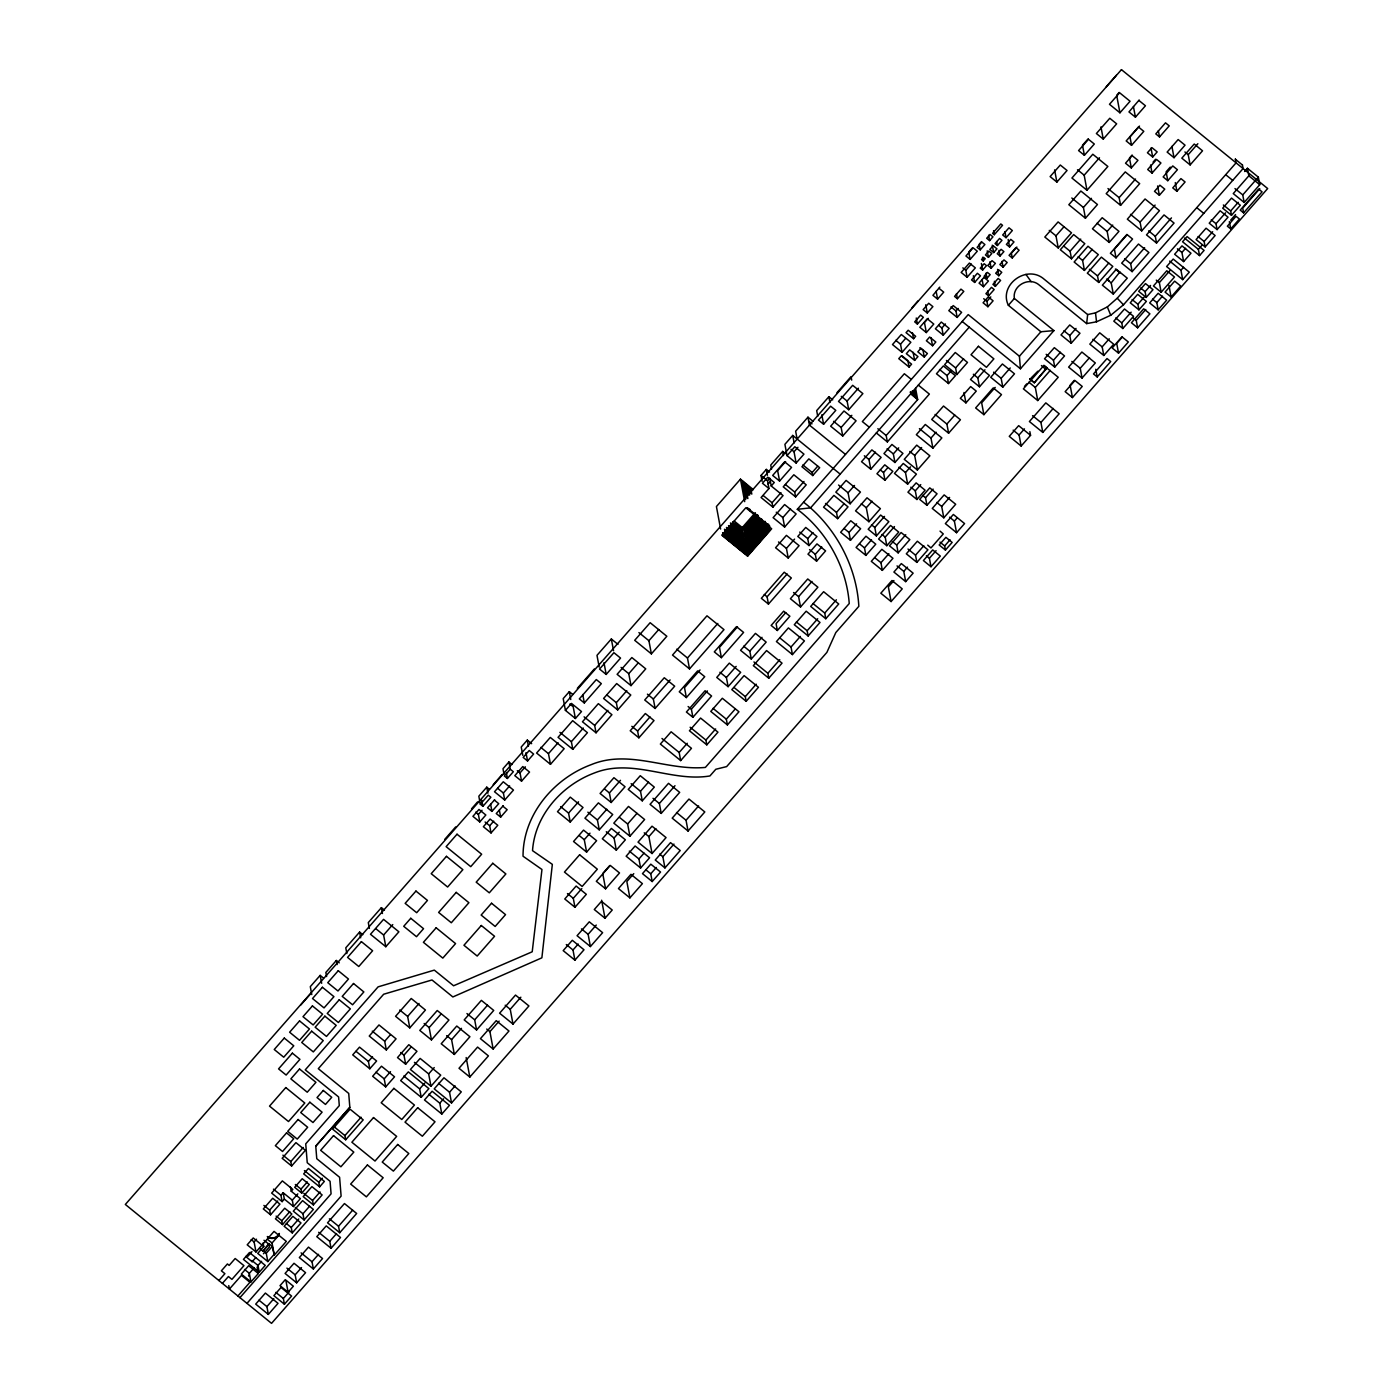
<?xml version="1.0" encoding="UTF-8"?>
<svg xmlns="http://www.w3.org/2000/svg" width="1393" height="1393" viewBox="0 0 1393 1393"><rect width="100%" height="100%" fill="white"/><g stroke="black" fill="none" stroke-linecap="round" stroke-linejoin="round"><path stroke-width="1.5" d="M1086.644 323.611L1087.654 314.574L1042.939 278.217C1025.753 264.966 998.607 285.234 1008.358 305.293L1040.884 331.76L1053.926 330.611L1014.365 298.45C1012.223 285.844 1028.469 276.772 1038.412 284.381L1086.644 323.611L1096.535 321.8L1110.743 315.253L1123.489 304.806L1243.096 168.553L1242.364 164.653M753.387 489.657L740.467 479.157L716.42 506.547L720.616 529.044M617.97 644.384L611.335 638.987L596.988 655.337L599.182 667.09M812.937 421.243L807.957 417.186L795.647 431.203L797.127 439.126M840.205 474.142L792.721 435.434L784.903 444.332L787.028 455.633L796.134 463.033L803.953 454.135L794.828 446.735L787.028 455.633M323.472 978.06L320.181 975.379L310.291 986.644L311.771 994.567M572.627 694.376L569.302 691.677L563.207 698.607L565.401 710.36L575.396 718.492L581.49 711.544L571.496 703.43L565.401 710.36M531.656 743.67L527.285 740.101L521.226 747.014L522.775 755.337M832.718 399.861L828.87 396.726L816.681 410.604L817.743 416.298M362.807 934.668L359.603 932.074L345.777 947.815L346.84 953.561M489.361 789.256L486.766 787.167L478.826 796.204L480.324 804.214L482.918 806.321L490.858 797.266L488.264 795.177L480.324 804.214M511.98 764.496L508.898 761.988L502.995 768.727L504.005 774.16M384.433 910.151L381.386 907.661L368.292 922.566L369.389 928.417M762.11 481.316L761.013 475.466L766.324 469.406L769.58 472.053M785.46 453.665L782.692 451.419L770.747 465.053L771.513 469.197M339.265 962.859L336.34 960.491L325.84 972.453L326.606 976.545M444.767 839.352L455.668 826.937M471.531 808.828L477.573 801.933M577.346 688.351L594.341 668.988M836.897 392.774L851.053 376.65L851.698 380.115M493.209 784.712L501.95 774.752M912.049 307.714L917.987 300.94M1106.216 86.819L1116.35 75.274M300.801 1004.962L310.239 994.202M510.256 769.232L504.336 775.971L507.418 778.461L513.338 771.722L510.256 769.232L508.898 761.988M767.508 480.742L769.754 478.182L771.217 485.983L783.058 495.595L772.906 507.156L761.083 497.527L768.971 488.543L767.508 480.742L761.013 475.466M972.331 247.937L968.727 252.029L970.103 259.394L977.294 251.21L973.115 247.815L965.941 255.999L970.103 259.394M796.134 463.033L794.027 451.732L797.928 447.292M785.617 461.571L777.642 470.66L779.575 481.038L791.537 467.421L784.642 461.814L772.68 475.431L779.575 481.038M939.805 287.115L932.927 295.316L937.593 299.112L943.705 292.13L939.039 288.334M479.784 821.922L472.924 816.333L478.983 809.437L485.844 815.009L479.784 821.922L478.374 814.4L482.013 810.273M768.135 484.155L770.399 481.578M981.525 241.616L979.192 244.28L980.237 249.852L984.903 244.541L981.804 242.034L977.137 247.345L980.237 249.852M527.547 760.978L533.606 754.066L529.236 750.514L523.176 757.409L527.547 760.978L525.997 752.655M823.594 424.238L835.783 410.36L830.646 406.199L818.457 420.077L823.594 424.238L821.818 414.783M494.689 799.704L487.533 807.801L491.938 811.388L498.729 803.657L494.323 800.087M771.217 485.983L774.282 482.5L767.787 477.207L762.459 483.267L768.971 488.543M606.181 674.438L620.547 658.088L613.913 652.69L599.547 669.04L606.181 674.438L603.987 662.685M521.557 781.142L514.801 775.657L522.775 766.568L529.532 772.07L521.557 781.142L520.024 772.871L525.335 766.829M504.719 800.035L494.515 791.746L503.256 781.786L513.46 790.075L504.719 800.035L503.395 793.017L509.646 785.896M848.72 409.734L838.516 401.428L852.673 385.304L862.876 393.61L848.72 409.734L847.101 401.062L858.419 388.177M994.289 234.703L1002.525 225.318L1000.818 223.942L992.582 233.327L994.289 234.703L993.54 230.698M1119.188 92.426L1116.664 95.316L1119.937 112.798L1130.071 101.254L1119.624 92.756L1109.49 104.301L1119.937 112.798M989.605 240.641L992.948 236.845L990.023 234.459L986.679 238.273L989.605 240.641L988.612 235.278M584.329 702.977L601.323 683.632L596.308 679.558L579.331 698.903L584.329 702.977L582.762 694.532M917.395 324.081L923.35 317.308L920.634 315.097L914.696 321.87L917.395 324.081L916.263 318.004M927.303 312.99L932.892 306.634L928.731 303.256L923.141 309.612L927.303 312.99L925.753 304.754M902.037 352.325L892.495 344.559L901.323 334.512L910.848 342.278L902.037 352.325L900.522 344.21L905.554 338.464M967.108 277.259L961.17 272.436L969.406 263.051L975.344 267.874L967.108 277.259L965.802 270.294L971.287 264.043M385.809 946.718L370.486 934.268L383.563 919.363L398.886 931.813L385.809 946.718L383.615 935.016L392.774 924.586M747.623 556.19L721.766 535.173L745.83 507.766L771.67 528.783L747.623 556.19L742.26 527.564L754.989 513.059M928.191 318.3L924.464 322.532L926.328 332.561L933.78 324.064L927.285 318.771L919.833 327.268L926.328 332.561M550.479 764.322L536.601 753.038L550.287 737.437L564.165 748.703L550.479 764.322L548.476 753.648L558.071 742.73M1088.177 138.795L1082.5 145.238L1084.398 155.302L1094.306 144.019L1088.49 139.3L1078.582 150.583L1084.398 155.302M503.256 805.694L496.256 813.547L500.662 817.116L507.156 809.699L502.769 806.129M913.547 338.725L915.654 336.322L908.184 330.245L906.059 332.648L913.547 338.725L912.432 332.788M651.384 653.874L634.703 640.31L650.148 622.706L666.829 636.27L651.384 653.874L648.912 640.728L658.75 629.514M983.214 260.961L985.217 258.698L983.528 257.322L981.525 259.586L983.214 260.961L982.535 257.287M997.423 245.516L1001.95 240.362L999.582 238.429L995.055 243.583L997.423 245.516L996.674 241.511M772.906 507.156L772.088 502.751L780.968 492.652M491.05 832.944L483.371 826.711L490.11 819.049L497.771 825.283L491.05 832.944L489.692 825.753L493.731 821.156M988.438 257.339L991.799 253.526L988.804 251.088L985.443 254.919L988.438 257.339L987.219 250.844M1006.059 237.698L1012.345 230.542L1008.985 227.808L1002.681 234.964L1006.059 237.698L1004.91 231.621M993.679 252.551L996.953 248.825L993.122 245.708L989.848 249.451L993.679 252.551L992.286 245.151M842.748 436.009L830.663 426.188L843.984 410.987L856.086 420.825L842.748 436.009L841.146 427.477L851.819 415.323M1056.887 182.083L1067.038 170.503L1060.299 165.018L1050.13 176.598L1056.887 182.083L1054.605 169.894M746.021 539.474L762.041 521.226M957.391 298.729L963.799 291.416L960.961 289.117L954.553 296.413L957.391 298.729L956.451 293.714M982.622 270.05L986.488 265.645L984.155 263.73L980.272 268.152L982.622 270.05L981.386 263.469M631.012 685.617L617.116 674.316L631.847 657.548L645.743 668.849L631.012 685.617L628.765 673.69L638.151 662.998M572.802 749.33L558.053 737.332L572.662 720.686L587.428 732.683L572.802 749.33L571.374 741.685L583.336 728.069M746.509 542.417L765.036 521.348M974.63 282.431L980.463 275.797L977.381 273.289L971.548 279.923L974.63 282.431L973.376 275.71M765.262 522.567L746.665 543.74L747.536 548.703L768.64 524.673M1000.035 256.016L1003.9 251.611L1001.114 249.33L997.231 253.735L1000.035 256.016L998.973 250.374M746.927 544.942L765.488 523.785M1103.256 139.091L1116.646 123.838L1109.786 118.266L1096.395 133.519L1103.256 139.091L1100.958 126.885M1009.577 246.979L1013.982 241.964L1010.796 239.37L1006.39 244.402L1009.577 246.979L1008.149 239.422M747.118 546.178L765.715 524.987M795.612 496.901L783.249 486.836L793.836 474.769L806.216 484.834L795.612 496.901L794.706 492.06L803.987 481.49M991.154 268.187L995.386 263.364L992.042 260.648L987.811 265.454L991.154 268.187L989.953 261.71M812.763 475.553L801.933 466.759L808.845 458.872L819.676 467.682L812.763 475.553L812.189 472.506L817.726 466.202M1139.161 100.017L1128.974 111.928L1135.434 117.169L1145.446 105.764L1138.986 100.505M984.59 276.667L979.087 283.162L983.458 286.714L988.438 281.038L984.067 277.486M747.327 547.432L765.941 526.223M957.165 317.43L948.807 310.639L953.23 305.589L961.605 312.38L957.165 317.43L955.964 310.97L958.175 308.445M943.235 335.156L935.4 328.765L941.302 322.044L949.155 328.417L943.235 335.156L941.894 327.999L945.447 323.96M747.745 549.991L768.866 525.927L769.72 530.472L748.511 554.623L744.785 531.987L758.036 516.942L762.18 539.056M914.626 360.387L917.952 356.608L909.681 349.887L906.355 353.665L914.626 360.387L913.111 352.272M596.047 732.805L582.466 721.766L598.346 703.657L611.927 714.713L596.047 732.805L594.672 725.422L607.905 710.343M909.072 367.038L911.579 364.182L901.271 355.807L898.764 358.663L909.072 367.038L907.853 360.578L901.967 355.79M987.01 278.234L990.162 274.647L987.411 272.401L984.259 276.006L987.01 278.234L986.052 273.132M748.093 552.063L769.249 527.964M617.691 709.942L603.587 698.468L616.681 683.563L630.785 695.02L617.691 709.942L616.333 702.647L626.798 690.702M748.233 552.917L769.406 528.8M1016.855 247.049L1011.388 253.265L1012.276 257.966L1019.101 250.2L1015.897 247.588L1009.072 255.354L1012.276 257.966M748.372 553.77L769.563 529.636M932.544 345.76L935.817 342.034L929.636 337.019L926.38 340.745L932.544 345.76L931.029 337.646M784.625 527.042L773.098 517.656L784.607 504.562L796.134 513.947L784.625 527.042L782.866 517.569L790.528 508.828M924.29 357.078L927.407 353.509L920.965 348.25L917.83 351.82L924.29 357.078L923.037 350.392L919.798 347.762M1003.099 267.16L1007.174 262.511L1003.97 259.899L999.878 264.548L1003.099 267.16L1002.002 261.327M1086.993 190.266L1071.931 178.025L1092.809 154.24L1107.853 166.481L1086.993 190.266L1084.172 175.187L1099.477 157.757M998.781 275.744L1001.759 272.349L998.694 269.842L995.699 273.254L998.781 275.744L997.58 269.354M239.944 1297.649L331.081 1193.836L330.071 1181.281L307.244 1162.72L305.729 1143.862L339.3 1105.624L338.603 1096.953L305.259 1069.841L378.112 986.853L434.32 970.12L453.578 985.774L532.213 951.785L541.964 869.493L523.037 856.225C522.932 815.027 553.474 778.635 591.189 764.653C629.044 748.964 667.212 770.973 705.38 767.421L849.242 603.535C846.578 566.968 826.589 531.255 797.301 509.316L968.222 314.592L1019.415 356.225L1020.425 368.779L962.197 321.452M995.368 286.366L1000.592 280.428L998.154 278.443L992.93 284.398L995.368 286.366L994.41 281.282M988.595 295.856L994.167 289.535L991.468 287.341L985.913 293.679L988.595 295.856L987.707 291.033M1139.491 126.067L1129.984 136.914L1131.551 145.307L1143.792 131.36L1138.429 126.989L1126.188 140.937L1131.551 145.307M987.916 306.721L983.092 302.786L988.264 296.901L993.087 300.818L987.916 306.721L986.923 301.341L990.789 296.935M969.215 327.163L810.587 507.87L797.301 509.316M1058.245 247.954L1044.82 237.036L1058.088 221.922L1071.513 232.84L1058.245 247.954L1055.981 235.835L1063.939 226.78M689.518 668.901L672.506 655.076L706.982 615.81L723.994 629.636L689.518 668.901L687.48 658.001L717.813 623.455M1085.443 218.213L1068.831 204.719L1080.864 191.015L1097.458 204.51L1085.443 218.213L1083.423 207.47L1091.45 198.346M655.128 708.462L644.733 700L664.269 677.747L674.665 686.192L655.128 708.462L653.352 699.007L670.103 679.923M788.229 558.036L775.57 547.745L786.418 535.365L799.094 545.673L788.229 558.036L786.436 548.389L794.567 539.108M1132.109 155.006L1129.462 158.036L1131.308 167.909L1137.942 160.352L1132.161 155.65L1125.527 163.207L1131.308 167.909M918.335 385.13L929.357 394.08L887.376 441.912L886.174 435.504L917.691 399.599L915.549 388.177M870.782 469.215L861.536 461.692L871.896 449.887L881.125 457.409L870.782 469.215L868.971 459.516L875.431 452.15M1008.358 305.293L1014.365 298.45M948.511 383.545L936.479 373.759L943.357 365.924L955.406 375.71L948.511 383.545L947.031 375.588L951.158 370.886M956.834 374.595L944.611 364.653L955.267 352.499L967.491 362.441L956.834 374.595L955.598 367.926L963.59 358.819M638.882 737.82L630.211 730.768L645.342 713.529L654.014 720.581L638.882 737.82L637.611 731.029L649.991 716.942M1159.516 136.932L1169.232 125.875L1165.506 122.845L1155.807 133.902L1159.516 136.932L1158.349 130.698M809.02 545.568L797.806 536.444L805.729 527.442L816.942 536.549L809.02 545.568L807.714 538.603L812.99 532.596M850.148 503.796L835.817 492.147L846.108 480.411L860.439 492.077L850.148 503.796L848.076 492.791L854.518 485.461M570.242 822.062L557.496 811.684L570.277 797.127L583.023 807.505L570.242 822.062L568.57 813.112L578.513 801.793M837.663 518.649L823.559 507.174L833.902 495.386L848.006 506.86L837.663 518.649L836.496 512.398L844.245 503.552M737.489 626.833L719.484 647.345L721.4 657.67L743.583 632.405L736.479 626.641L714.313 651.889L721.4 657.67M700.035 669.946L684.503 687.637L686.366 697.58L704.719 676.685L697.614 670.904L679.262 691.799L686.366 697.58M1071.513 258.819L1060.334 249.747L1073.655 234.581L1084.816 243.671L1071.513 258.819L1070.085 251.228L1080.742 239.091M1152.673 157.026L1157.165 151.907L1151.924 147.641L1147.432 152.76L1152.673 157.026L1151.001 148.076M768.448 604.074L761.344 598.311L784.242 572.21L791.346 577.991L768.448 604.074L767.09 596.813L787.115 573.986M894.95 462.493L883.963 453.543L891.938 444.454L902.943 453.404L894.95 462.493L893.348 453.909L898.677 447.849M1120.599 205.346L1106.199 193.644L1125.265 171.914L1139.666 183.632L1120.599 205.346L1119.154 197.649L1135.504 179.035M1153.091 162.128L1155.615 159.255M884.973 480.272L876.946 473.742L884.781 464.827L892.809 471.339L884.973 480.272L883.528 472.54L887.445 468.083M386.331 1049.939L369.249 1036.044L378.983 1024.952L396.065 1038.847L386.331 1049.939L384.694 1041.25L390.266 1034.912M409.786 1027.877L395.577 1016.315L411.231 998.485L425.44 1010.029L409.786 1027.877L407.644 1016.437L419.032 1003.465M369.789 1068.762L352.725 1054.884L359.516 1047.136L376.598 1061.013L369.789 1068.762L368.414 1061.431L372.506 1056.782M816.594 561.153L807.975 554.153L816.977 543.897L825.596 550.897L816.594 561.153L815.305 554.31L821.748 546.979M1152.063 173.08L1160.926 162.998L1156.556 159.446L1147.71 169.528L1152.063 173.08L1150.566 165.018M611.196 802.49L600.087 793.453L613.93 777.694L625.039 786.732L611.196 802.49L609.42 792.948L620.477 780.324M979.488 386.784L970.521 379.505L980.498 368.135L989.465 375.431L979.488 386.784L977.816 377.903L984.955 369.789M1109.228 242.434L1092.46 228.8L1102.194 217.708L1118.962 231.342L1109.228 242.434L1107.156 231.43L1112.728 225.091M291.625 1165.993L282.17 1158.297L295.925 1142.626L305.38 1150.322L291.625 1165.993L290.806 1161.57L303.186 1147.466M1084.45 270.416L1074.142 262.023L1087.985 246.23L1098.311 254.623L1084.45 270.416L1082.587 260.421L1092.286 249.382M868.936 521.731L855.546 510.848L867.021 497.789L880.393 508.654L868.936 521.731L866.307 507.749L872.053 501.219M1174.038 157.705L1185.043 145.168L1178.147 139.561L1167.142 152.098L1174.038 157.705L1171.913 146.387M692.896 717.308L686.401 712.032L705.084 690.736L711.579 696.03L692.896 717.308L691.381 709.176L707.383 690.928M917.395 470.016L904.266 459.342L916.733 445.133L929.88 455.807L917.395 470.016L914.679 455.459L921.609 447.553M932.892 448.146L916.35 434.686L925.3 424.482L941.86 437.942L932.892 448.146L930.994 438.046L936.131 432.213M850.479 540.292L840.641 532.283L850.775 520.738L860.63 528.748L850.479 540.292L849.016 532.474L856.625 523.82M599.269 829.845L584.938 818.196L598.398 802.873L612.711 814.522L599.269 829.845L597.405 819.955L606.826 809.229M1170.259 167.108L1166.133 171.809L1167.787 180.69L1177.416 169.702L1172.784 165.941L1163.155 176.911L1167.787 180.69M948.616 433.206L931.725 419.467L943.531 406.025L960.421 419.763L948.616 433.206L946.892 424.064L954.762 415.097M965.924 402.89L976.249 391.12L970.642 386.575L960.317 398.328L965.924 402.89L963.973 392.495M907.661 484.137L894.498 473.428L903.256 463.451L916.42 474.142L907.661 484.137L905.485 472.558L910.5 466.864M728.121 686.662L716.768 677.433L729.323 663.12L740.676 672.349L728.121 686.662L726.397 677.52L736.166 666.394M586.61 852.098L573.55 841.494L583.545 830.106L596.604 840.71L586.61 852.098L584.276 839.683L589.988 833.171M751.297 659.028L740.571 650.322L755.441 633.38L766.167 642.103L751.297 659.028L749.817 651.193L761.988 637.332M246.979 1303.36L341.111 1196.117L339.596 1177.277L316.768 1158.715L315.758 1146.143L349.835 1107.331L348.72 1093.435L318.3 1068.692L383.667 994.236L431.987 979.975L452.864 996.953L541.877 957.827L552.342 864.356L532.526 850.653C534.877 815.305 561.779 785.199 594.271 773.028C632.648 757.67 671.147 782.396 709.925 775.953L715.81 769.267L726.641 766.603L826.885 652.394L835.817 632.544L858.837 606.321C856.556 566.028 835.417 526.85 803.569 502.159M800.54 606.965L790.406 598.729L807.748 578.966L817.883 587.202L800.54 606.965L798.607 596.639L811.945 581.438M785.809 612.572L776.075 623.664L777.364 630.489L789.866 616.228L783.667 611.179L771.147 625.44L777.364 630.489M1190.144 164.914L1181.821 158.158L1194.219 144.036L1202.525 150.81L1190.144 164.914L1188.229 154.675L1197.858 143.705M283.145 1192.721L284.346 1199.094L282.135 1201.619L280.933 1195.246L283.145 1192.721L292.304 1200.174L293.488 1206.53L300.383 1198.677L291.241 1191.241L290.44 1186.993M405.659 1064.217L397.51 1057.583L408.811 1044.715L416.96 1051.332L405.659 1064.217L403.97 1055.163L411.022 1047.118M1159.359 195.299L1164.757 189.152L1159.899 185.199L1154.501 191.363L1159.359 195.299L1157.618 185.983M431.464 1039.909L419.798 1030.42L437.245 1010.517L448.929 1020.024L431.464 1039.909L429.166 1027.581L441.25 1013.808M385.704 1086.871L372.645 1076.267L381.49 1066.202L394.532 1076.806L385.704 1086.871L384.207 1078.844L390.51 1071.652M270.555 1214.8L263.329 1208.932L272.697 1198.259L279.923 1204.127L270.555 1214.8L269.667 1210.134L277.712 1200.975M1019.415 356.225L1040.884 331.76M1002.803 387.132L990.719 377.294L1002.403 363.991L1014.487 373.829L1002.803 387.132L1001.149 378.304L1010.238 367.961M1126.798 235.086L1114.4 249.225L1116.019 257.862L1132.561 239.039L1126.902 234.442L1110.378 253.265L1116.019 257.862M642.295 800.836L628.243 789.413L640.275 775.709L654.31 787.115L642.295 800.836L640.501 791.259L648.511 782.117M995.211 387.411L981.665 402.821L983.893 414.661L1001.48 394.619L993.244 387.916L975.64 407.957L983.893 414.661M1141.72 230.872L1127.337 219.171L1145.063 198.973L1159.464 210.674L1141.72 230.872L1140.083 222.149L1155.093 205.067M291.241 1191.241L292.826 1189.413L282.344 1180.898L271.652 1193.087L282.135 1201.619M876.389 535.905L868.187 529.236L880.655 515.027L888.856 521.696L876.389 535.905L874.804 527.477L884.503 516.42M1098.729 282.431L1087.324 273.15L1101.375 257.13L1112.798 266.411L1098.729 282.431L1097.51 275.884L1108.758 263.068M680.689 760.595L660.369 744.054L671.13 731.795L691.468 748.32L680.689 760.595L679.175 752.481L687.254 743.27M345.708 1139.77L332.596 1129.114L350.078 1109.194L363.19 1119.868L345.708 1139.77L344.924 1135.591L361.066 1117.221M218.875 1280.515L224.9 1273.672L221.383 1270.816L227.407 1263.956L229.166 1265.384L235.173 1258.523L243.949 1265.662L231.917 1279.383L228.417 1276.528L222.392 1283.371M263.991 1240.258L268.971 1244.297L262.946 1251.158L268.832 1243.618L272.279 1246.404L274.299 1255.093L286.331 1241.389L274.038 1231.395L255.981 1251.959L254.118 1241.947L256.521 1239.213M1020.425 368.779L1053.926 330.611M301.759 1193.087L294.672 1187.324L302.211 1178.739L309.281 1184.503L301.759 1193.087L301.01 1189.117L307.296 1181.96M1176.911 191.276L1185.077 181.978L1180.933 178.6L1172.767 187.898L1176.911 191.276L1175.292 182.587M865.889 555.407L856.086 547.432L865.958 536.201L875.762 544.175L865.889 555.407L864.496 547.884L871.53 539.857M292.304 1200.174L297.823 1193.871M916.925 499.495L907.94 492.182L916.124 482.883L925.091 490.179L916.925 499.495L915.305 490.841L920.756 484.625M616.315 850.13L602.333 838.76L611.388 828.435L625.37 839.805L616.315 850.13L614.069 838.046L619.241 832.161M247.71 1255.459L250.444 1252.359M247.867 1256.277L251.959 1251.628M629.915 836.235L613.808 823.141L628.487 806.425L644.611 819.519L629.915 836.235L627.634 823.994L636.967 813.355M282.518 1224.586L275.431 1218.823L284.729 1208.219L291.833 1213.982L282.518 1224.586L281.804 1220.738L289.779 1211.649M706.808 744.855L689.431 730.75L700.575 718.057L717.952 732.161L706.808 744.855L705.903 740.066L715.654 728.957M319.624 1186.836L303.674 1173.881L308.428 1168.466L324.377 1181.421L319.624 1186.836L318.753 1182.239L322.323 1178.182M746.16 701.306L731.813 689.639L744.106 675.622L758.454 687.289L746.16 701.306L745.29 696.639L756.207 684.189M886.801 545.69L878.617 539.039L890.545 525.457L898.729 532.109L886.801 545.69L885.199 537.123L894.48 526.571M727.407 724.917L710.778 711.405L722.323 698.259L738.952 711.771L727.407 724.917L726.328 719.171L735.295 708.933M263.085 1242.956L263.765 1246.526L257.74 1253.387L267.822 1261.57L273.829 1254.71M768.779 678.217L753.334 665.645L766.568 650.566L782.03 663.138L768.779 678.217L767.856 673.272L779.784 659.69M792.443 654.588L776.423 641.564L788.403 627.912L804.423 640.937L792.443 654.588L791.032 647.031L800.348 636.427M245.656 1256.451L252.15 1261.727L255.755 1257.618M1113.303 294.062L1102.368 285.165L1116.315 269.267L1127.25 278.165L1113.303 294.062L1111.214 282.901L1119.85 271.966M808.149 635.974L794.289 624.708L806.164 611.196L820.007 622.462L808.149 635.974L807.156 630.75L817.708 618.736M574.961 907.278L564.774 898.99L576.145 886.035L586.331 894.323L574.961 907.278L573.289 898.311L581.821 888.612M926.954 505.293L919.676 499.373L929.775 487.881L937.054 493.801L926.954 505.293L925.544 497.754L933.118 489.117M1132.143 271.635L1121.696 263.138L1138.481 244.036L1148.929 252.533L1132.143 271.635L1130.663 263.677L1144.646 247.762M1156.538 243.026L1146.509 234.877L1164.026 214.922L1174.055 223.072L1156.538 243.026L1155.285 236.322L1171.461 217.9M274.299 1255.093L272.035 1243.026L278.722 1235.399M825.788 618.736L810.691 606.443L823.629 591.712L838.725 603.987L825.788 618.736L824.726 613.059L836.375 599.791M263.434 1253.752L269.458 1246.909L268.832 1243.618M1024.482 386.453L1026.711 383.893M1037.889 371.165L1031.046 378.095M454.362 1054.431L441.215 1043.757L456.765 1026.032L469.911 1036.723L454.362 1054.431L451.593 1039.631L461.483 1028.347M1071.217 343.235L1060.996 334.929L1069.754 324.952L1079.975 333.258L1071.217 343.235L1069.772 335.539L1076.023 328.417M661.222 813.408L650.061 804.336L668.518 783.319L679.68 792.391L661.222 813.408L659.377 803.5L674.996 785.704M267.822 1261.57L266.255 1253.265L272.279 1246.404M313.373 1204.893L303.169 1196.604L311.91 1186.627L322.131 1194.933L313.373 1204.893L312.554 1200.487L320.059 1191.955M257.113 1267.09L258.314 1273.515L250.949 1281.908L249.347 1273.341L254.257 1267.752M304.109 1219.955L293.314 1211.179L302.577 1200.644L313.355 1209.42L304.109 1219.955L302.96 1213.773L309.559 1206.251M259.255 1272.227L243.444 1259.394L249.469 1252.533L265.262 1265.384L259.255 1272.227L257.984 1265.436L261.588 1261.327M292.269 1232.892L284.137 1226.275L292.861 1216.333L300.992 1222.95L292.269 1232.892L291.259 1227.512L298.746 1218.997M609.681 865.61L602.716 873.55L605.589 888.821L619.519 872.958L610.256 865.419L596.326 881.299L605.589 888.821M1054.745 367.09L1044.541 358.785L1054.327 347.658L1064.531 355.946L1054.745 367.09L1053.474 360.23L1060.456 352.272M476.58 1029.967L464.217 1019.902L481.369 1000.366L493.731 1010.43L476.58 1029.967L474.682 1019.833L487.55 1005.189M1034.268 382.779L1045.864 369.18L1034.268 382.779L1029.81 379.157M430.977 1086.244L410.395 1069.511L420.129 1058.419L440.71 1075.152L430.977 1086.244L428.661 1073.916L434.233 1067.578M882.378 570.364L871.304 561.344L881.856 549.312L892.948 558.314L882.378 570.364L880.951 562.702L888.873 553.683M898.172 552.864L889.465 545.795L901.114 532.526L909.821 539.613L898.172 552.864L896.709 545.046L905.763 534.72M237.907 1295.995L249.939 1282.291L241.442 1275.379L229.41 1289.082L228.765 1285.582M421.243 1097.318L400.662 1080.602L408.323 1071.879L428.887 1088.612L421.243 1097.318L419.659 1088.891L424.761 1083.075M1037.75 400.557L1023.385 388.856L1043.827 365.558L1058.21 377.259L1037.75 400.557L1035.312 387.446L1050.305 370.364M1087.654 314.574L1095.507 312.868L1107.348 306.913L1117.238 298.224L1236.079 162.842L1235.33 158.941M652.063 853.526L638.029 842.121L652.028 826.188L666.063 837.593L652.063 853.526L648.894 836.601L655.894 828.626M943.81 517.813L932.265 508.428L944.141 494.898L955.685 504.266L943.81 517.813L941.685 506.443L949.591 497.423M640.623 867.978L626.154 856.207L635.104 846.004L649.573 857.775L640.623 867.978L638.934 858.959L644.054 853.125M1244.611 171.513L1247.431 168.274L1258.349 177.155L1259.76 184.694L1244.158 202.455L1233.258 193.592L1248.842 175.814L1247.431 168.274M493.157 1049.016L480.428 1038.656L496.239 1020.651L508.967 1031.012L493.157 1049.016L489.918 1031.656L499.129 1021.139M513.007 1024.081L499.599 1013.199L515.514 995.072L528.922 1005.955L513.007 1024.081L510.238 1009.298L520.843 997.214M633.78 873.637L626.85 881.543L629.897 897.876L642.399 883.632L630.959 874.334L618.457 888.577L629.897 897.876M1029.862 431.656L1030.559 435.33L1021.156 446.039L1019.084 434.982L1024.464 428.87M1146.178 297.423L1138.69 291.329L1145.499 283.58L1152.986 289.674L1146.178 297.423L1145.098 291.659L1150.548 285.461M916.873 562.389L906.321 553.805L917.36 541.233L927.912 549.817L916.873 562.389L915.532 555.163L923.803 545.743M893.923 580.55L888.351 586.888L891.102 601.55L902.229 588.873L891.955 580.533L880.829 593.209L891.102 601.55M1082.065 378.043L1068.623 367.125L1081.873 352.029L1095.316 362.964L1082.065 378.043L1080.237 368.257L1089.5 357.705M1183.632 261.571L1174.63 254.257L1181.978 245.882L1190.98 253.213L1183.632 261.571L1181.926 252.464L1185.6 248.285M905.694 581.63L893.906 572.053L901.341 563.59L913.129 573.167L905.694 581.63L903.778 571.374L907.487 567.143M1122.828 328.522L1113.808 321.174L1124.517 308.985L1133.536 316.315L1122.828 328.522L1121.765 322.863L1131.151 312.189M1138.934 309.855L1130.245 302.803L1137.698 294.323L1146.369 301.393L1138.934 309.855L1137.889 304.249L1144.088 297.197M688.055 831.029L672.21 818.144L688.96 799.06L704.806 811.945L688.055 831.029L686.035 820.251L698.607 805.938M1103.796 355.476L1089.831 344.123L1099.739 332.823L1113.704 344.193L1103.796 355.476L1102.176 346.874L1109.263 338.795M574.909 960.16L563.19 950.635L572.297 940.275L583.998 949.782L574.909 960.16L572.993 949.991L578.199 944.054M1161.153 292.217L1153.456 285.965L1166.794 270.764L1174.491 277.015L1161.153 292.217L1159.359 282.622L1170.033 270.468M441.825 1114.052L424.482 1099.965L432.126 1091.241L449.469 1105.345L441.825 1114.052L439.788 1103.186L443.618 1098.833M451.541 1102.96L434.216 1088.873L443.949 1077.782L461.275 1091.886L451.541 1102.96L449.539 1092.234L455.111 1085.896M590.406 946.561L577.068 935.713L589.274 921.818L602.612 932.666L590.406 946.561L588.125 934.32L596.256 925.056M1074.316 380.359L1070.12 385.13L1072.453 397.58L1082.239 386.436L1074.943 380.498L1065.157 391.659L1072.453 397.58M605.015 918.248L612.224 910.029L601.497 901.323L594.289 909.525L605.015 918.248L601.637 900.226M956.556 532.701L945.359 523.594L953.369 514.47L964.565 523.576L956.556 532.701L954.379 521.104L957.043 518.057M1042.8 432.422L1029.41 421.539L1045.812 402.873L1059.185 413.756L1042.8 432.422L1040.937 422.462L1053.23 408.445M1217.099 229.601L1209.228 223.193L1220.146 210.778L1228.017 217.169L1217.099 229.601L1216.002 223.698L1225.544 212.816M268.344 1314.4L255.703 1304.109L265.384 1293.07L278.025 1303.36L268.344 1314.4L266.899 1306.617L273.812 1298.746M296.657 1282.831L285.095 1273.446L294.01 1263.277L305.572 1272.68L296.657 1282.831L295.159 1274.821L301.515 1267.578M1244.158 202.455L1242.748 194.916L1258.349 177.155M339.735 1232.735L327.547 1222.81L344.454 1203.552L356.643 1213.477L339.735 1232.735L338.534 1226.24L352.621 1210.204M664.949 867.909L655.267 860.021L670.521 842.643L680.219 850.531L664.949 867.909L662.859 856.73L673.951 844.088M469.824 1077.068L488.421 1055.894L477.59 1047.083L459.011 1068.274L469.824 1077.068L466.167 1057.548M1205.154 246.909L1196.099 239.561L1206.077 228.191L1215.131 235.539L1205.154 246.909L1204.127 241.477L1212.676 231.726M1231.482 215.306L1222.688 208.166L1231.534 198.102L1240.327 205.241L1231.482 215.306L1230.681 210.952L1238.238 202.316M1199.547 255.581L1182.553 241.755L1187.097 236.584L1204.092 250.409L1199.547 255.581L1198.38 249.347L1201.793 245.464M1137.628 327.825L1131.447 322.776L1143.705 308.811L1149.904 313.843L1137.628 327.825L1136.235 320.355L1145.777 309.49M652.203 881.543L642.486 873.637L650.81 864.165L660.543 872.053L652.203 881.543L650.757 873.794L656.312 867.473M1122.323 337.036L1116.716 343.409L1118.544 353.143L1128.33 341.981L1121.974 336.81L1112.171 347.971L1118.544 353.143M1182.709 279.645L1166.603 266.551L1173.185 259.063L1189.291 272.157L1182.709 279.645L1180.951 270.259L1183.58 267.264M313.373 1268.971L299.338 1257.566L308.497 1247.118L322.532 1258.523L313.373 1268.971L312.015 1261.762L318.562 1254.309M331.046 1248.267L316.786 1236.671L326.241 1225.892L340.501 1237.489L331.046 1248.267L329.758 1241.32L336.514 1233.623M930.994 566.725L923.402 560.543L932.718 549.922L940.327 556.103L930.994 566.725L929.41 558.262L936.079 550.67M288.09 1292.234L293.366 1286.227L285.286 1279.662L280.01 1285.669L288.09 1292.234L286.018 1281.142M1158.175 309.838L1149.678 302.925L1158.158 293.279L1166.655 300.192L1158.175 309.838L1156.817 302.594L1162.476 296.152M284.416 1304.231L273.881 1295.647L281.038 1287.48L291.59 1296.065L284.416 1304.231L283.354 1298.502L289.082 1291.973M945.429 550.061L939.178 544.976L945.899 537.332L952.15 542.417L945.429 550.061L944.663 545.934L950.043 539.822M1230.611 220.216L1235.556 214.557M1259.76 188.699L1242.73 208.097L1243.618 212.868L1262.075 191.851L1258.68 189.1L1240.24 210.117L1243.618 212.868M1097.196 376.946L1110.709 361.553L1107.017 358.541L1093.505 373.933L1097.196 376.946L1095.769 369.284M1171.113 296.988L1180.707 286.053L1174.665 281.142L1165.07 292.095L1171.113 296.988L1168.919 285.304M1230.733 228.922L1239.404 219.032L1236.044 216.298L1227.355 226.188L1230.733 228.922L1229.357 221.626M744.141 528.173L754.693 516.194M744.262 528.818L754.814 516.82M744.419 529.81L757.635 514.801M744.524 530.489L757.757 515.462M757.879 516.124L744.646 531.168L744.071 527.668L754.606 515.654L755.25 519.119M744.924 532.822L758.192 517.761M745.046 533.658L758.349 518.579M745.185 534.494L758.489 519.38M745.325 535.312L758.645 520.198M745.464 536.148L758.802 521.017M745.603 536.984L761.588 518.84M745.743 537.82L761.745 519.641M745.882 538.638L761.901 520.46L764.809 536.061M746.143 540.275L762.197 522.062M746.3 541.146L762.354 522.915M746.387 541.755L762.459 523.524M746.613 543.061L765.157 521.992L767.264 533.258M746.822 544.315L765.384 523.228M747.014 545.481L765.61 524.377M747.223 546.735L765.837 525.596M747.432 548.058L768.518 524.116M747.641 549.347L768.762 525.37M747.849 550.566L768.988 526.571M747.954 551.21L769.11 527.198L768.901 525.91M1108.079 280.272L1109.333 280.968L1107.94 279.54M1235.399 159.272L1242.417 164.983M1248.842 175.814L1259.76 184.694M1225.683 174.682L1232.701 180.393M1234.964 188.577L1242.748 194.916M1184.903 151.976L1188.229 154.675M1223.35 204.98L1230.681 210.952M1196.744 207.661L1203.761 213.373M1211.266 219.85L1216.002 223.698M1198.102 236.566L1204.127 241.477M1184.468 238.046L1198.38 249.347M1107.957 188.56L1119.154 197.649M1177.416 248.807L1181.926 252.464M1077.486 169.754L1084.172 175.187M1130.489 214.348L1140.083 222.149M1148.598 230.872L1155.285 236.322M1169.685 261.083L1180.951 270.259M1071.809 198.015L1083.423 207.47M1097.109 223.246L1107.156 231.43M1156.277 280.132L1159.359 282.622M1124.691 258.837L1130.663 263.677M1140.606 288.003L1145.098 291.659M1152.568 299.129L1156.817 302.594M1115.358 269.058L1120.007 272.854M1049.26 230.385L1055.981 235.835M1132.091 299.547L1137.889 304.249M1106.547 279.105L1111.214 282.901M1078.165 256.817L1082.587 260.421M1063.712 246.039L1070.085 251.228M1089.361 269.267L1097.51 275.884M1133.136 317.83L1136.235 320.355M1115.758 317.97L1121.765 322.863M1092.861 339.3L1102.176 346.874M1063.939 330.785L1069.772 335.539M962.842 267.874L965.802 270.294M1071.826 361.431L1080.237 368.257M983.702 298.729L986.923 301.341M1046.178 354.31L1053.474 360.23M1043.932 365.314L1046.996 367.804M1041.424 365.558L1045.934 369.511M950.949 306.878L955.964 310.97M1029.758 378.844L1034.215 382.466M1028.905 382.239L1035.312 387.446M938.76 325.44L941.894 327.999M993.609 372.157L1001.149 378.304M1032.561 415.654L1040.937 422.462M973.341 374.247L977.816 377.903M946.422 360.474L955.598 367.926M1030.559 435.33L1018.649 425.649L1009.263 436.357L1021.156 446.039M939.509 369.476L947.031 375.588M1013.146 430.141L1019.084 434.982M895.751 340.327L900.522 344.21M911.318 379.418L904.336 373.742L862.354 421.574L869.336 427.251M912.519 391.45L915.253 393.679M912.641 392.129L915.375 394.358M912.763 392.809L915.497 395.037M912.903 393.488L915.636 395.716M915.758 396.396L910.291 391.938L916.002 397.736L914.539 389.918M910.413 392.617L915.88 397.057M911.022 394.184L917.691 399.599M935.086 414.452L946.892 424.064M919.415 428.626L930.994 438.046M909.751 451.454L914.679 455.459M841.268 396.326L847.101 401.062M877.834 428.731L886.174 435.504M876.354 432.944L887.376 441.912M887.062 448.807L893.348 453.909M898.903 467.212L905.485 472.558M936.74 502.438L941.685 506.443M833.589 421.33L841.146 427.477M922.636 495.386L925.544 497.754M949.591 517.203L954.379 521.104M910.813 487.184L915.305 490.841M864.339 455.755L868.971 459.516M880.324 469.929L883.528 472.54M808.706 421.191L811.98 423.872M845.481 454.414L809.437 425.109L807.957 417.186M939.979 542.121L944.663 545.934M926.38 555.79L929.41 558.262M838.534 485.025L848.076 492.791M861.292 503.674L866.307 507.749M790.98 449.277L794.027 451.732M907.992 549.051L915.532 555.163M802.908 464.966L812.189 472.506M892.356 541.511L896.709 545.046M871.53 524.795L874.804 527.477M881.926 534.459L885.199 537.123M825.527 503.465L836.496 512.398M897.04 565.906L903.778 571.374M844.106 528.487L849.016 532.474M859.585 543.897L864.496 547.884M785.426 484.52L794.706 492.06M874.612 557.566L880.951 562.702M763.225 495.542L772.088 502.751M742.573 483.058L751.053 489.953M742.73 483.893L751.21 490.789M742.887 484.712L751.367 491.607M776.267 512.206L782.866 517.569M743.026 485.53L751.506 492.425L750.897 489.135L742.417 482.239L743.183 486.366L751.663 493.261M799.704 532.091L807.714 538.603M751.82 494.08L743.34 487.184L745.655 499.565M743.496 488.003L749.155 492.6M743.653 488.839L749.312 493.435M743.81 489.657L749.451 494.254M743.966 490.493L749.608 495.09L748.842 490.963M744.123 491.311L746.944 493.61M744.262 492.129L747.101 494.428M744.419 492.965L747.257 495.264M744.576 493.784L747.397 496.082M744.733 494.602L747.553 496.901L746.021 488.664M744.889 495.438L747.71 497.736M745.046 496.256L747.867 498.555M809.559 549.626L815.305 554.31M750.026 510.099L747.205 507.801L769.824 526.206M755.685 514.714L758.349 516.176M766.986 523.907L764.322 522.427M778.513 541.947L786.436 548.389M734.181 520.999L742.26 527.564M741.128 528.852L732.648 521.957L733.118 524.43L741.598 531.325L740.972 528.034L735.33 523.437L735.939 526.728M732.805 522.775L741.285 529.671M732.962 523.611L741.442 530.507M730.437 522.95L741.755 532.143L745.917 554.431L723.298 536.044L722.688 532.735L745.307 551.123M741.912 532.979L730.594 523.785L734.616 545.238M730.75 524.604L742.051 533.798M730.907 525.44L742.208 534.633M731.064 526.258L742.365 535.452M731.221 527.076L742.521 536.27M742.678 537.106L728.539 525.614L731.778 542.939M728.696 526.432L742.835 537.924M728.852 527.25L742.991 538.743M729.009 528.086L743.148 539.579M729.166 528.905L743.287 540.397M743.444 541.233L726.484 527.442L728.957 540.641M726.641 528.26L743.601 542.051M726.798 529.079L743.758 542.87M726.954 529.915L743.914 543.705M727.111 530.733L744.071 544.524M724.43 529.253L744.228 545.342M724.586 530.089L744.367 546.178M724.743 530.907L744.524 546.996M744.68 547.832L724.9 531.743L726.136 538.342M812.99 603.517L824.726 613.059M725.056 532.561L744.837 548.65M725.196 533.38L744.994 549.469M725.353 534.216L745.151 550.305M722.845 533.554L745.464 551.941M723.002 534.39L745.603 552.777M723.141 535.208L745.76 553.596M793.54 592.53L798.607 596.639M764.252 594.498L767.09 596.813M796.396 621.992L807.156 630.75M779.819 637.924L791.032 647.031M743.688 646.195L749.817 651.193M753.944 661.954L767.856 673.272M719.92 672.262L726.397 677.52M734.128 687.567L745.29 696.639M676.65 649.208L687.48 658.001M638.917 632.596L648.912 640.728M713.024 708.358L726.328 719.171M688.125 706.53L691.381 709.176M621.052 667.404L628.765 673.69M690.127 727.233L705.903 740.066M647.414 694.167L653.352 699.007M661.971 738.482L679.175 752.481M606.93 695.003L616.333 702.647M631.83 726.328L637.611 731.029M569.859 704.022L573.185 706.739L575.396 718.492M584.102 716.838L594.672 725.422M676.528 812.519L686.035 820.251M652.986 798.311L659.377 803.5M631.133 783.65L640.501 791.259M559.899 732.352L571.374 741.685M604.649 789.065L609.42 792.948M540.763 747.379L548.476 753.648M644.228 832.805L648.894 836.601M619.572 817.447L627.634 823.994M659.638 854.101L662.859 856.73M587.863 812.189L597.405 819.955M606.286 831.725L614.069 838.046M629.288 851.106L638.934 858.959M645.899 869.841L650.757 873.794M517.308 770.677L520.024 772.871M560.613 806.634L568.57 813.112M579.384 835.696L584.276 839.683M497.58 788.264L503.395 793.017M475.64 812.171L478.374 814.4M485.095 822.009L489.692 825.753M567.456 893.575L573.289 898.311M581.456 928.905L588.125 934.32M566.307 944.541L572.993 949.991M505.206 1005.224L510.238 1009.298M375.953 928.783L383.615 935.016M486.732 1029.061L489.918 1031.656M466.951 1013.547L474.682 1019.833M446.648 1035.626L451.593 1039.631M424.151 1023.507L429.166 1027.581M399.756 1010.012L407.644 1016.437M414.418 1062.337L428.661 1073.916M400.696 1052.516L403.97 1055.163M438.516 1083.266L449.539 1092.234M372.279 1031.151L384.694 1041.25M428.748 1094.219L439.788 1103.186M403.831 1076.023L419.659 1088.891M355.999 1051.332L368.414 1061.431M376.04 1072.21L384.207 1078.844M349.835 1107.331L315.758 1146.143M333.467 1126.258L344.924 1135.591M304.405 1170.573L318.753 1182.239M282.918 1155.163L290.806 1161.57M295.351 1184.503L301.01 1189.117M303.796 1193.366L312.554 1200.487M329.375 1218.805L338.534 1226.24M273.446 1189.152L280.933 1195.246M295.246 1207.505L302.96 1213.773M284.346 1199.094L293.488 1206.53M318.666 1232.3L329.758 1241.32M263.886 1205.433L269.667 1210.134M286.383 1223.542L291.259 1227.512M276.127 1216.124L281.804 1220.738M301.097 1252.882L312.015 1261.762M267.421 1239.282L272.035 1243.026M263.765 1246.526L253.23 1237.959L247.205 1244.82L255.981 1251.959M286.906 1268.118L295.159 1274.821M251.193 1239.578L254.118 1241.947M262.824 1250.461L266.255 1253.265M259.638 1248.459L262.946 1251.158M257.984 1265.436L251.924 1260.508L252.15 1261.727M258.314 1273.515L248.685 1265.697L241.337 1274.073L250.949 1281.908M275.814 1292.391L283.354 1298.502M244.541 1269.441L249.347 1273.341M258.994 1300.191L266.899 1306.617M940.049 531.116L943.27 533.937L930.959 547.954L927.738 545.133M748.093 486.54L742.556 481.142L742.765 482.204M1117.238 298.224L1123.489 304.806M1025.927 274.386L1031.151 281.665M1107.348 306.913L1110.743 315.253M1133.432 106.53L1135.434 117.169M982.1 279.505L983.458 286.714M936.131 291.311L937.593 299.112M912.38 390.771L913.268 395.525M828.87 396.726L829.932 402.403M792.721 435.434L794.132 442.957M782.692 451.419L783.475 455.581M766.324 469.406L767.421 475.257M755.372 513.059L755.842 515.532M755.406 519.937L759.551 542.051M748.076 486.836L748.685 490.127M751.854 518.805L752.499 522.253M752.638 523.071L756.782 545.203M745.238 484.538L745.864 487.829M749.869 509.281L750.183 510.935M749.086 521.94L749.73 525.387M749.887 526.206L754.031 548.337M740.467 479.157L744.68 501.637M746.578 524.795L747.223 528.243M747.379 529.044L751.524 551.193M738.151 525.736L738.778 529.027M738.917 529.845L743.096 552.133M736.096 527.547L740.258 549.835M733.275 525.248L737.437 547.536M611.335 638.987L613.547 650.723M569.302 691.677L570.764 699.512M527.285 740.101L528.452 746.352M506.408 773.028L507.418 778.461M499.356 810.134L500.662 817.116M490.632 804.336L491.938 811.388M486.766 787.167L487.898 793.174M481.786 800.313L482.918 806.321M381.386 907.661L382.466 913.512M359.603 932.074L360.665 937.802M336.34 960.491L337.106 964.583M320.181 975.379L321.661 983.301M248.598 1275.1L248.79 1276.162M1095.507 312.868L1096.535 321.8M279.401 1233.832A7.783 7.487 -10.6 0 1 267.456 1236.949M279.331 1233.414A7.783 7.487 -10.6 0 1 267.386 1236.531M1121.452 69.65L125.335 1204.457L271.548 1323.35L1267.665 188.543L1121.452 69.65M361.396 941.633L347.553 957.391L358.785 966.516L372.61 950.757L361.396 941.633M322.41 987.271L312.52 998.537L324.047 1007.905L333.937 996.657L322.41 987.271M457.026 834.215L446.126 846.648L470.747 866.655L481.647 854.222L457.026 834.215M338.255 970.712L327.755 982.692L337.977 990.998L348.476 979.035L338.255 970.712M284.276 1038.081L274.247 1049.504L283.737 1057.217L293.766 1045.795L284.276 1038.081M312.432 1005.92L302.995 1016.681L313.164 1024.952L322.601 1014.191L312.432 1005.92M299.547 1020.912L289.622 1032.23L299.53 1040.31L309.472 1028.992L299.547 1020.912M415.95 891.067L405.154 903.36L416.681 912.711L427.459 900.418L415.95 891.067M446.456 856.329L431.221 873.69L447.623 887.028L462.859 869.667L446.456 856.329M292.373 1053.16L278.565 1068.884L286.14 1075.048L299.93 1059.324L292.373 1053.16M311.649 1031.186L301.741 1042.486L313.321 1051.907L323.228 1040.606L311.649 1031.186M324.865 1016.159L315.149 1027.216L326.484 1036.427L336.201 1025.37L324.865 1016.159M339.213 999.791L327.233 1013.442L338.377 1022.497L350.357 1008.863L339.213 999.791M353.509 983.51L342.225 996.378L352.568 1004.788L363.852 991.938L353.509 983.51M410.761 918.283L403.726 926.31L416.507 936.705L423.542 928.678L410.761 918.283M299.53 1068.988L290.858 1078.879L307.244 1092.216L315.932 1082.326L299.53 1068.988M456.207 892.373L438.621 912.432L451.315 922.758L468.901 902.699L456.207 892.373M285.791 1087.567L269.528 1106.112L288.508 1121.539L304.788 1103.012L285.791 1087.567M436.148 927.79L423.402 942.312L442.817 958.105L455.563 943.583L436.148 927.79M492.774 863.277L476.197 882.169L489.291 892.826L505.868 873.933L492.774 863.277M309.838 1102.211L300.731 1112.572L312.99 1122.532L322.096 1112.171L309.838 1102.211M323.28 1090.44L317.029 1097.562L325.492 1104.44L331.726 1097.318L323.28 1090.44M298.102 1119.502L287.724 1131.325L297.266 1139.091L307.661 1127.25L298.102 1119.502M286.558 1132.892L275.361 1145.655L282.535 1151.489L293.731 1138.725L286.558 1132.892M978.426 346.282L971.008 354.745L986.453 367.317L993.888 358.854L978.426 346.282M491.537 903.239L481.142 915.062L495.159 926.467L505.537 914.626L491.537 903.239M481.299 925.492L463.939 945.272L477.19 956.051L494.55 936.27L481.299 925.492M579.627 854.78L564.461 872.07L582.17 886.453L597.336 869.18L579.627 854.78M333.536 1135.626L320.651 1150.322L340.902 1166.794L353.805 1152.115L333.536 1135.626M393.871 1088.351L381.194 1102.768L401.776 1119.502L414.435 1105.067L393.871 1088.351M373.516 1117.569L351.872 1142.225L375.013 1161.048L396.657 1136.392L373.516 1117.569M367.421 1164.966L350.653 1184.067L366.376 1196.866L383.162 1177.764L367.421 1164.966M417.674 1107.714L405.015 1122.131L422.358 1136.235L435.016 1121.8L417.674 1107.714M397.684 1144.471L382.239 1162.058L393.383 1171.113L408.811 1153.526L397.684 1144.471"/></g></svg>
